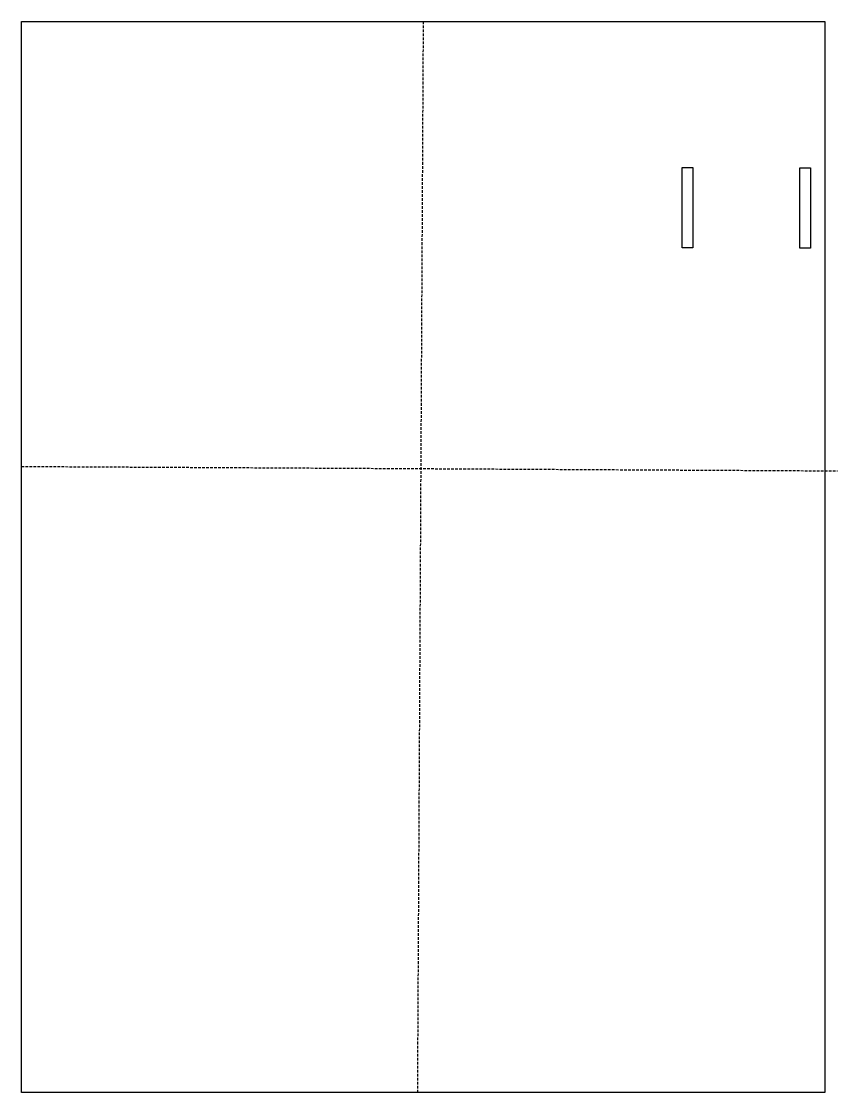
# Model space of a CAD drawing. Header units: millimetres. Extents: x -75 to 78, y -117 to 83.
import ezdxf

# ---------------------------------------------------------------- set-up
doc = ezdxf.new("R2010")
doc.units = ezdxf.units.MM
doc.linetypes.add('DASHED', pattern=[0.75, 0.5, -0.25])
doc.layers.get('0').update_dxf_attribs({"linetype": 'CONTINUOUS'})

msp = doc.modelspace()

# ---------------------------------------------------------------- linework, layer by layer
at = {"linetype": 'DASHED'}
for p, q in [((0.45, 83.5), (-0.63, -116.5)), ((-74.55, 0.41), (77.82, -0.42))]:
    msp.add_line(p, q, dxfattribs=at)
for points in [[(-74.55, 83.5), (75.45, 83.5), (75.45, -116.5), (-74.55, -116.5)], [(50.79, 56.2), (50.79, 41.2), (48.79, 41.2), (48.79, 56.2)], [(70.79, 56.15), (72.79, 56.15), (72.79, 41.15), (70.79, 41.15)]]:
    msp.add_lwpolyline(points, close=True)
msp.add_point((0, 0))

doc.saveas('drawing.dxf')
